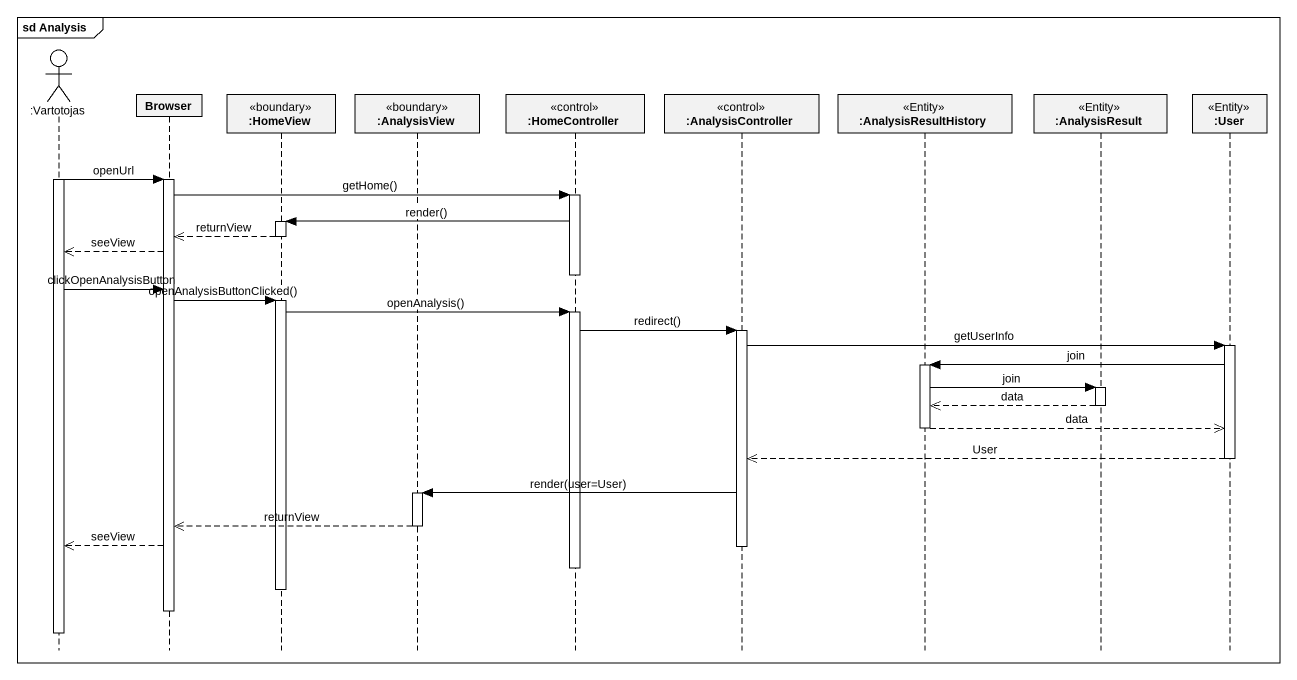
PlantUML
@startuml
mainframe sd Analysis
hide footbox
actor ":Vartotojas" as Vartotojas
participant Browser
participant ":HomeView" as HomeView <<boundary>>
participant ":AnalysisView" as AnalysisView <<boundary>>
participant ":HomeController" as HomeController <<control>>
participant ":AnalysisController" as AnalysisController <<control>>
participant ":AnalysisResultHistory" as AnalysisResultHistory <<Entity>>
participant ":AnalysisResult" as AnalysisResult <<Entity>>
participant ":User" as User <<Entity>>

activate Vartotojas
Vartotojas -> Browser : openUrl
activate Browser
Browser -> HomeController : getHome()
activate HomeController
HomeController -> HomeView : render()
activate HomeView
HomeView -->> Browser : returnView
deactivate HomeView
Browser -->> Vartotojas : seeView
deactivate HomeController
Vartotojas -> Browser : clickOpenAnalysisButton
Browser -> HomeView : openAnalysisButtonClicked()
activate HomeView
HomeView -> HomeController : openAnalysis()
activate HomeController
HomeController -> AnalysisController : redirect()
activate AnalysisController
AnalysisController -> User : getUserInfo
activate User
User -> AnalysisResultHistory : join
activate AnalysisResultHistory
AnalysisResultHistory -> AnalysisResult : join
activate AnalysisResult
AnalysisResult -->> AnalysisResultHistory : data
deactivate AnalysisResult
AnalysisResultHistory -->> User : data
deactivate AnalysisResultHistory
User -->> AnalysisController : User
deactivate User
AnalysisController -> AnalysisView : render(user=User)
activate AnalysisView
AnalysisView -->> Browser : returnView
deactivate AnalysisView
Browser -->> Vartotojas : seeView
deactivate AnalysisController
deactivate HomeController
deactivate HomeView
deactivate Browser
deactivate Vartotojas
@enduml
